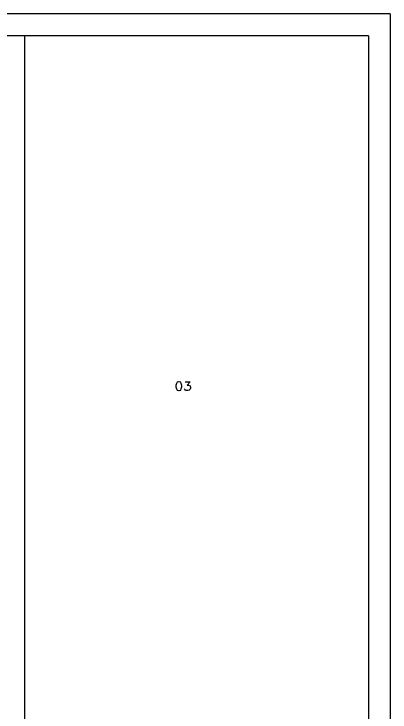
# Model space of a CAD drawing. Header units: millimetres. Extents: x 2273 to 2522, y 1034 to 1187.
# Drawn here: x 2301.377 to 2303.999, y 1128.808 to 1133.677 of the extents above; entities that cross this region are included whole.
import ezdxf

# ---------------------------------------------------------------- set-up
doc = ezdxf.new("R2010")
doc.units = ezdxf.units.MM
doc.layers.add('LAYER8', color=8, linetype='Continuous')

msp = doc.modelspace()

# ---------------------------------------------------------------- linework, layer by layer
at = {"layer": 'LAYER8', "linetype": 'Continuous'}
for points in [[(2303.999, 1133.6765), (2274.0813, 1133.6765)], [(2303.999, 1133.6765), (2303.999, 1105.9118)], [(2303.849, 1133.5236), (2274.2313, 1133.5236)], [(2303.849, 1133.5236), (2303.849, 1105.9118)]]:
    msp.add_lwpolyline(points, dxfattribs=at)
at = {"layer": 'LAYER8', "color": 0, "linetype": 'Continuous'}
for points in [[(2301.449, 1133.5236), (2301.449, 1128.5236)], [(2302.5255, 1131.1118), (2302.5137, 1131.1089), (2302.5108, 1131.1001), (2302.5049, 1131.0854), (2302.5049, 1131.0765), (2302.5108, 1131.0618), (2302.5137, 1131.053), (2302.5255, 1131.0501), (2302.5284, 1131.0501), (2302.5402, 1131.053), (2302.5431, 1131.0618), (2302.5461, 1131.0765), (2302.5461, 1131.0854), (2302.5431, 1131.1001), (2302.5402, 1131.1089), (2302.5284, 1131.1118), (2302.5255, 1131.1118)], [(2302.5696, 1131.1118), (2302.6049, 1131.1118), (2302.5843, 1131.0883), (2302.5931, 1131.0883), (2302.599, 1131.0854), (2302.6049, 1131.0824), (2302.6078, 1131.0736), (2302.6078, 1131.0677), (2302.6049, 1131.0589), (2302.599, 1131.053), (2302.5902, 1131.0501), (2302.5784, 1131.0501), (2302.5696, 1131.053), (2302.5696, 1131.056), (2302.5637, 1131.0618)]]:
    msp.add_lwpolyline(points, dxfattribs=at)

doc.saveas('drawing.dxf')
